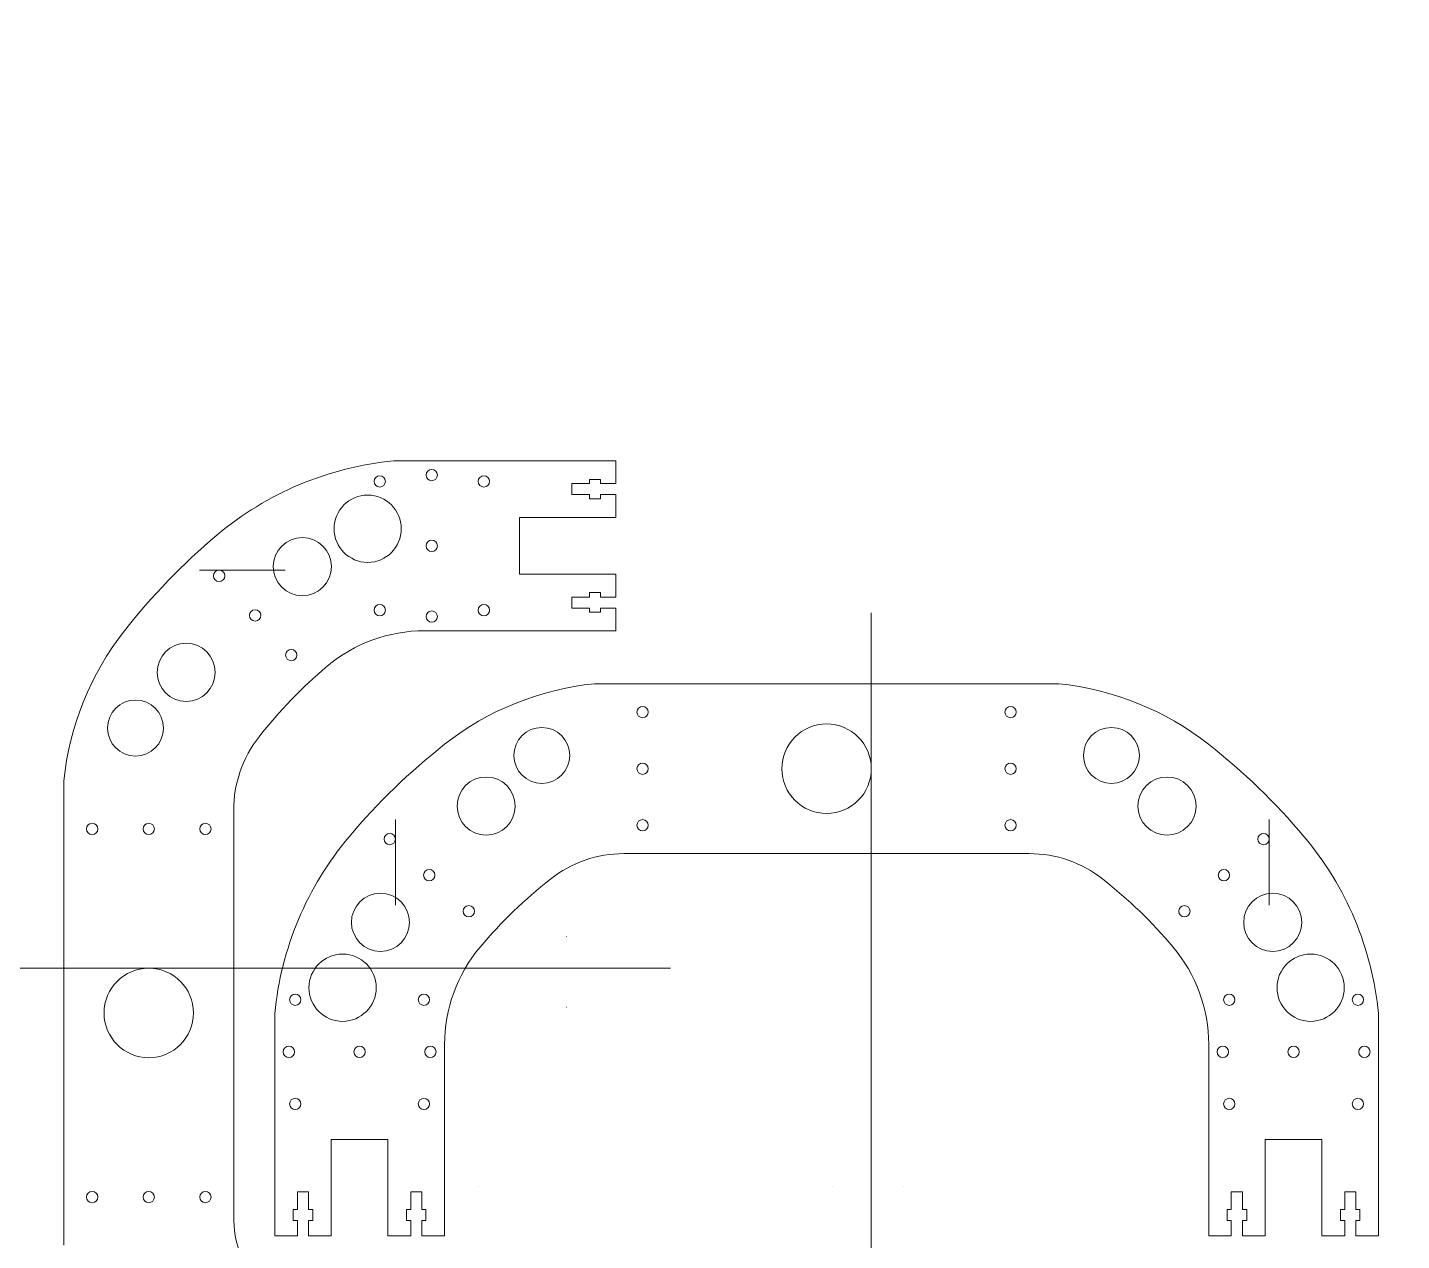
# Model space of a CAD drawing. Header units: millimetres. Extents: x -873 to 413, y -416 to 369.
# Drawn here: x -401.1 to 84.4, y -59.2 to 369.2 of the extents above; entities that cross this region are included whole.
import ezdxf

# ---------------------------------------------------------------- set-up
doc = ezdxf.new("R2010")
doc.units = ezdxf.units.MM
doc.header["$MEASUREMENT"] = 0
doc.layers.add('Layer 1', color=7, linetype='Continuous')

msp = doc.modelspace()

# ---------------------------------------------------------------- linework, layer by layer
at = {"layer": 'Layer 1', "color": 1, "lineweight": 9}
for points, knots in [([(-102.9632, 107.4648), (-102.9632, 116.1909), (-110.0371, 123.2648), (-118.7632, 123.2648), (-118.7632, 123.2648), (-127.4893, 123.2648), (-134.5632, 116.1909), (-134.5632, 107.4648), (-134.5632, 107.4648), (-134.5632, 98.7387), (-127.4893, 91.6648), (-118.7633, 91.6648), (-118.7633, 91.6648), (-110.0372, 91.6647), (-102.9632, 98.7386), (-102.9632, 107.4647), (-102.9632, 369.2477), (-102.9632, -416.1012), (-102.9632, 107.4648)], [0, 0, 0, 0, 0.2, 0.2, 0.2, 0.2, 0.4, 0.4, 0.4, 0.4, 0.6, 0.6, 0.6, 0.6, 1, 1, 1, 1.0001, 1.0001, 1.0001, 1.0001]), ([(-276.6754, 210.923), (-277.7799, 210.923), (-278.6754, 210.0276), (-278.6754, 208.923), (-278.6754, 208.923), (-278.6754, 207.8184), (-277.78, 206.923), (-276.6754, 206.923), (-276.6754, 206.923), (-275.5708, 206.923), (-274.6754, 207.8184), (-274.6754, 208.923), (-274.6754, 208.923), (-274.6754, 210.0276), (-275.5708, 210.923), (-276.6754, 210.923)], [0, 0, 0, 0, 0.2, 0.2, 0.2, 0.2, 0.4, 0.4, 0.4, 0.4, 0.6, 0.6, 0.6, 0.6, 1, 1, 1, 1]), ([(-258.2699, 213.1893), (-259.3745, 213.1893), (-260.2699, 212.2939), (-260.2699, 211.1893), (-260.2699, 211.1893), (-260.2699, 210.0847), (-259.3745, 209.1893), (-258.2699, 209.1893), (-258.2699, 209.1893), (-257.1653, 209.1893), (-256.2699, 210.0847), (-256.2699, 211.1893), (-256.2699, 211.1893), (-256.2699, 212.2939), (-257.1653, 213.1893), (-258.2699, 213.1893)], [0, 0, 0, 0, 0.2, 0.2, 0.2, 0.2, 0.4, 0.4, 0.4, 0.4, 0.6, 0.6, 0.6, 0.6, 1, 1, 1, 1]), ([(-239.8644, 210.923), (-240.969, 210.923), (-241.8644, 210.0276), (-241.8644, 208.923), (-241.8644, 208.923), (-241.8644, 207.8184), (-240.969, 206.923), (-239.8644, 206.923), (-239.8644, 206.923), (-238.7598, 206.923), (-237.8644, 207.8184), (-237.8644, 208.923), (-237.8644, 208.923), (-237.8644, 210.0276), (-238.7598, 210.923), (-239.8644, 210.923)], [0, 0, 0, 0, 0.2, 0.2, 0.2, 0.2, 0.4, 0.4, 0.4, 0.4, 0.6, 0.6, 0.6, 0.6, 1, 1, 1, 1]), ([(-280.9131, 204.0879), (-287.4722, 204.0879), (-292.7893, 198.7707), (-292.7893, 192.2117), (-292.7893, 192.2117), (-292.7893, 185.6527), (-287.4722, 180.3355), (-280.9132, 180.3355), (-280.9132, 180.3355), (-274.3541, 180.3355), (-269.037, 185.6526), (-269.037, 192.2117), (-269.037, 192.2117), (-269.0369, 198.7707), (-274.3541, 204.0879), (-280.9131, 204.0879)], [0, 0, 0, 0, 0.2, 0.2, 0.2, 0.2, 0.4, 0.4, 0.4, 0.4, 0.6, 0.6, 0.6, 0.6, 1, 1, 1, 1]), ([(-304.0037, 189.0972), (-309.6759, 189.0972), (-314.2741, 184.499), (-314.2741, 178.8268), (-314.2741, 178.8268), (-314.2741, 173.1546), (-309.676, 168.5564), (-304.0038, 168.5564), (-304.0038, 168.5564), (-298.3316, 168.5564), (-293.7334, 173.1546), (-293.7334, 178.8267), (-293.7334, 178.8267), (-293.7333, 184.4989), (-298.3315, 189.0971), (-304.0037, 189.0972)], [0, 0, 0, 0, 0.2, 0.2, 0.2, 0.2, 0.4, 0.4, 0.4, 0.4, 0.6, 0.6, 0.6, 0.6, 1, 1, 1, 1]), ([(-258.2699, 188.1893), (-259.3744, 188.1893), (-260.2699, 187.2939), (-260.2699, 186.1893), (-260.2699, 186.1893), (-260.2699, 185.0847), (-259.3745, 184.1893), (-258.2699, 184.1893), (-258.2699, 184.1893), (-257.1653, 184.1893), (-256.2699, 185.0847), (-256.2699, 186.1893), (-256.2699, 186.1893), (-256.2699, 187.2939), (-257.1653, 188.1893), (-258.2699, 188.1893)], [0, 0, 0, 0, 0.2, 0.2, 0.2, 0.2, 0.4, 0.4, 0.4, 0.4, 0.6, 0.6, 0.6, 0.6, 1, 1, 1, 1]), ([(-333.4109, 177.5738), (-334.5154, 177.5738), (-335.4109, 176.6784), (-335.4109, 175.5738), (-335.4109, 175.5738), (-335.4109, 174.4693), (-334.5154, 173.5738), (-333.4109, 173.5738), (-333.4109, 173.5738), (-332.3063, 173.5738), (-331.4109, 174.4693), (-331.4109, 175.5738), (-331.4109, 175.5738), (-331.4109, 176.6784), (-332.3063, 177.5738), (-333.4108, 177.5738), (-366.5458, 177.5738), (-267.1409, 177.5738), (-333.4109, 177.5738)], [0, 0, 0, 0, 0.2, 0.2, 0.2, 0.2, 0.4, 0.4, 0.4, 0.4, 0.6, 0.6, 0.6, 0.6, 1, 1, 1, 1.0001, 1.0001, 1.0001, 1.0001]), ([(-276.6754, 165.4556), (-277.7799, 165.4556), (-278.6754, 164.5602), (-278.6754, 163.4556), (-278.6754, 163.4556), (-278.6754, 162.351), (-277.78, 161.4556), (-276.6754, 161.4556), (-276.6754, 161.4556), (-275.5708, 161.4556), (-274.6754, 162.351), (-274.6754, 163.4556), (-274.6754, 163.4556), (-274.6754, 164.5602), (-275.5708, 165.4556), (-276.6754, 165.4556)], [0, 0, 0, 0, 0.2, 0.2, 0.2, 0.2, 0.4, 0.4, 0.4, 0.4, 0.6, 0.6, 0.6, 0.6, 1, 1, 1, 1]), ([(-239.8644, 165.4556), (-240.969, 165.4556), (-241.8644, 164.5602), (-241.8644, 163.4556), (-241.8644, 163.4556), (-241.8644, 162.351), (-240.969, 161.4556), (-239.8644, 161.4556), (-239.8644, 161.4556), (-238.7598, 161.4556), (-237.8644, 162.351), (-237.8644, 163.4556), (-237.8644, 163.4556), (-237.8644, 164.5602), (-238.7598, 165.4556), (-239.8644, 165.4556)], [0, 0, 0, 0, 0.2, 0.2, 0.2, 0.2, 0.4, 0.4, 0.4, 0.4, 0.6, 0.6, 0.6, 0.6, 1, 1, 1, 1]), ([(-320.6636, 163.59), (-321.7682, 163.59), (-322.6636, 162.6946), (-322.6636, 161.59), (-322.6636, 161.59), (-322.6636, 160.4855), (-321.7682, 159.59), (-320.6636, 159.59), (-320.6636, 159.59), (-319.5591, 159.59), (-318.6636, 160.4854), (-318.6636, 161.59), (-318.6636, 161.59), (-318.6636, 162.6946), (-319.559, 163.59), (-320.6636, 163.59)], [0, 0, 0, 0, 0.2, 0.2, 0.2, 0.2, 0.4, 0.4, 0.4, 0.4, 0.6, 0.6, 0.6, 0.6, 1, 1, 1, 1]), ([(-258.2699, 163.1893), (-259.3745, 163.1893), (-260.2699, 162.2939), (-260.2699, 161.1893), (-260.2699, 161.1893), (-260.2699, 160.0847), (-259.3745, 159.1893), (-258.2699, 159.1893), (-258.2699, 159.1893), (-257.1653, 159.1893), (-256.2699, 160.0847), (-256.2699, 161.1893), (-256.2699, 161.1893), (-256.2699, 162.2939), (-257.1653, 163.1893), (-258.2699, 163.1893)], [0, 0, 0, 0, 0.2, 0.2, 0.2, 0.2, 0.4, 0.4, 0.4, 0.4, 0.6, 0.6, 0.6, 0.6, 1, 1, 1, 1]), ([(-345.058, 151.7535), (-350.7302, 151.7535), (-355.3284, 147.1553), (-355.3284, 141.4832), (-355.3284, 141.4832), (-355.3284, 135.811), (-350.7302, 131.2128), (-345.058, 131.2128), (-345.058, 131.2128), (-339.3859, 131.2127), (-334.7876, 135.8109), (-334.7876, 141.4831), (-334.7876, 141.4831), (-334.7876, 147.1553), (-339.3858, 151.7535), (-345.058, 151.7535)], [0, 0, 0, 0, 0.2, 0.2, 0.2, 0.2, 0.4, 0.4, 0.4, 0.4, 0.6, 0.6, 0.6, 0.6, 1, 1, 1, 1]), ([(-307.9164, 149.6062), (-309.0209, 149.6062), (-309.9164, 148.7108), (-309.9164, 147.6062), (-309.9164, 147.6062), (-309.9164, 146.5016), (-309.0209, 145.6062), (-307.9164, 145.6062), (-307.9164, 145.6062), (-306.8118, 145.6062), (-305.9164, 146.5016), (-305.9164, 147.6062), (-305.9164, 147.6062), (-305.9164, 148.7108), (-306.8118, 149.6062), (-307.9164, 149.6062)], [0, 0, 0, 0, 0.2, 0.2, 0.2, 0.2, 0.4, 0.4, 0.4, 0.4, 0.6, 0.6, 0.6, 0.6, 1, 1, 1, 1]), ([(-362.9546, 131.6999), (-368.4116, 131.6999), (-372.8354, 127.2761), (-372.8354, 121.8191), (-372.8354, 121.8191), (-372.8354, 116.3621), (-368.4117, 111.9383), (-362.9546, 111.9383), (-362.9546, 111.9383), (-357.4976, 111.9383), (-353.0738, 116.3621), (-353.0738, 121.8191), (-353.0738, 121.8191), (-353.0738, 127.2761), (-357.4975, 131.6999), (-362.9546, 131.6999)], [0, 0, 0, 0, 0.2, 0.2, 0.2, 0.2, 0.4, 0.4, 0.4, 0.4, 0.6, 0.6, 0.6, 0.6, 1, 1, 1, 1]), ([(-181.7632, 127.4648), (-181.7632, 128.5693), (-182.6586, 129.4648), (-183.7632, 129.4648), (-183.7632, 129.4648), (-184.8678, 129.4648), (-185.7632, 128.5694), (-185.7632, 127.4648), (-185.7632, 127.4648), (-185.7632, 126.3602), (-184.8678, 125.4648), (-183.7632, 125.4648), (-183.7632, 125.4648), (-182.6586, 125.4648), (-181.7632, 126.3602), (-181.7632, 127.4648)], [0, 0, 0, 0, 0.2, 0.2, 0.2, 0.2, 0.4, 0.4, 0.4, 0.4, 0.6, 0.6, 0.6, 0.6, 1, 1, 1, 1]), ([(-51.7632, 127.4648), (-51.7632, 128.5693), (-52.6586, 129.4648), (-53.7632, 129.4648), (-53.7632, 129.4648), (-54.8678, 129.4648), (-55.7632, 128.5694), (-55.7632, 127.4648), (-55.7632, 127.4648), (-55.7632, 126.3602), (-54.8678, 125.4648), (-53.7632, 125.4648), (-53.7632, 125.4648), (-52.6586, 125.4648), (-51.7632, 126.3602), (-51.7632, 127.4648)], [0, 0, 0, 0, 0.2, 0.2, 0.2, 0.2, 0.4, 0.4, 0.4, 0.4, 0.6, 0.6, 0.6, 0.6, 1, 1, 1, 1]), ([(-209.5122, 112.1495), (-209.5122, 117.6065), (-213.936, 122.0303), (-219.393, 122.0303), (-219.393, 122.0303), (-224.85, 122.0303), (-229.2738, 117.6066), (-229.2738, 112.1495), (-229.2738, 112.1495), (-229.2738, 106.6925), (-224.8501, 102.2687), (-219.393, 102.2687), (-219.393, 102.2687), (-213.936, 102.2687), (-209.5122, 106.6924), (-209.5122, 112.1495)], [0, 0, 0, 0, 0.2, 0.2, 0.2, 0.2, 0.4, 0.4, 0.4, 0.4, 0.6, 0.6, 0.6, 0.6, 1, 1, 1, 1]), ([(-8.2526, 112.1495), (-8.2526, 117.6065), (-12.6764, 122.0303), (-18.1334, 122.0303), (-18.1334, 122.0303), (-23.5904, 122.0303), (-28.0142, 117.6066), (-28.0142, 112.1495), (-28.0142, 112.1495), (-28.0142, 106.6925), (-23.5904, 102.2687), (-18.1334, 102.2687), (-18.1334, 102.2687), (-12.6764, 102.2687), (-8.2526, 106.6924), (-8.2526, 112.1495)], [0, 0, 0, 0, 0.2, 0.2, 0.2, 0.2, 0.4, 0.4, 0.4, 0.4, 0.6, 0.6, 0.6, 0.6, 1, 1, 1, 1]), ([(-271.1477, 82.6058), (-271.1477, 83.7103), (-272.0432, 84.6058), (-273.1477, 84.6058), (-273.1477, 84.6058), (-274.2523, 84.6058), (-275.1477, 83.7103), (-275.1477, 82.6058), (-275.1477, 82.6058), (-275.1477, 81.5012), (-274.2523, 80.6058), (-273.1477, 80.6058), (-273.1477, 80.6058), (-272.0432, 80.6058), (-271.1477, 81.5012), (-271.1477, 82.6057), (-271.1477, 115.7407), (-271.1477, 16.3358), (-271.1477, 82.6058)], [0, 0, 0, 0, 0.2, 0.2, 0.2, 0.2, 0.4, 0.4, 0.4, 0.4, 0.6, 0.6, 0.6, 0.6, 1, 1, 1, 1.0001, 1.0001, 1.0001, 1.0001]), ([(37.6213, 82.6058), (37.6213, 83.7103), (36.7259, 84.6058), (35.6213, 84.6058), (35.6213, 84.6058), (34.5168, 84.6058), (33.6213, 83.7103), (33.6213, 82.6058), (33.6213, 82.6058), (33.6213, 81.5012), (34.5168, 80.6058), (35.6213, 80.6058), (35.6213, 80.6058), (36.7259, 80.6058), (37.6213, 81.5012), (37.6213, 82.6057), (37.6213, 115.7407), (37.6213, 16.3358), (37.6213, 82.6058)], [0, 0, 0, 0, 0.2, 0.2, 0.2, 0.2, 0.4, 0.4, 0.4, 0.4, 0.6, 0.6, 0.6, 0.6, 1, 1, 1, 1.0001, 1.0001, 1.0001, 1.0001]), ([(-181.7632, 107.4648), (-181.7632, 108.5693), (-182.6586, 109.4648), (-183.7632, 109.4648), (-183.7632, 109.4648), (-184.8678, 109.4648), (-185.7632, 108.5694), (-185.7632, 107.4648), (-185.7632, 107.4648), (-185.7632, 106.3602), (-184.8678, 105.4648), (-183.7632, 105.4648), (-183.7632, 105.4648), (-182.6586, 105.4648), (-181.7632, 106.3602), (-181.7632, 107.4648)], [0, 0, 0, 0, 0.2, 0.2, 0.2, 0.2, 0.4, 0.4, 0.4, 0.4, 0.6, 0.6, 0.6, 0.6, 1, 1, 1, 1]), ([(-51.7632, 107.4648), (-51.7632, 108.5693), (-52.6586, 109.4648), (-53.7632, 109.4648), (-53.7632, 109.4648), (-54.8678, 109.4648), (-55.7632, 108.5694), (-55.7632, 107.4648), (-55.7632, 107.4648), (-55.7632, 106.3602), (-54.8678, 105.4648), (-53.7632, 105.4648), (-53.7632, 105.4648), (-52.6586, 105.4648), (-51.7632, 106.3602), (-51.7632, 107.4648)], [0, 0, 0, 0, 0.2, 0.2, 0.2, 0.2, 0.4, 0.4, 0.4, 0.4, 0.6, 0.6, 0.6, 0.6, 1, 1, 1, 1]), ([(-228.7866, 94.2529), (-228.7866, 99.9251), (-233.3848, 104.5233), (-239.057, 104.5233), (-239.057, 104.5233), (-244.7292, 104.5233), (-249.3274, 99.9251), (-249.3274, 94.2529), (-249.3274, 94.2529), (-249.3274, 88.5808), (-244.7292, 83.9825), (-239.0571, 83.9825), (-239.0571, 83.9825), (-233.3849, 83.9825), (-228.7867, 88.5807), (-228.7866, 94.2529)], [0, 0, 0, 0, 0.2, 0.2, 0.2, 0.2, 0.4, 0.4, 0.4, 0.4, 0.6, 0.6, 0.6, 0.6, 1, 1, 1, 1]), ([(11.801, 94.2529), (11.801, 99.9251), (7.2028, 104.5233), (1.5307, 104.5233), (1.5307, 104.5233), (-4.1415, 104.5233), (-8.7397, 99.9251), (-8.7397, 94.2529), (-8.7397, 94.2529), (-8.7398, 88.5808), (-4.1416, 83.9825), (1.5306, 83.9825), (1.5306, 83.9825), (7.2028, 83.9825), (11.801, 88.5807), (11.801, 94.2529)], [0, 0, 0, 0, 0.2, 0.2, 0.2, 0.2, 0.4, 0.4, 0.4, 0.4, 0.6, 0.6, 0.6, 0.6, 1, 1, 1, 1]), ([(-378.2699, 88.1893), (-379.3744, 88.1893), (-380.2699, 87.2939), (-380.2699, 86.1893), (-380.2699, 86.1893), (-380.2699, 85.0847), (-379.3745, 84.1893), (-378.2699, 84.1893), (-378.2699, 84.1893), (-377.1653, 84.1893), (-376.2699, 85.0847), (-376.2699, 86.1893), (-376.2699, 86.1893), (-376.2699, 87.2939), (-377.1653, 88.1893), (-378.2699, 88.1893)], [0, 0, 0, 0, 0.2, 0.2, 0.2, 0.2, 0.4, 0.4, 0.4, 0.4, 0.6, 0.6, 0.6, 0.6, 1, 1, 1, 1]), ([(-358.2699, 88.1893), (-359.3744, 88.1893), (-360.2699, 87.2939), (-360.2699, 86.1893), (-360.2699, 86.1893), (-360.2699, 85.0847), (-359.3745, 84.1893), (-358.2699, 84.1893), (-358.2699, 84.1893), (-357.1653, 84.1893), (-356.2699, 85.0847), (-356.2699, 86.1893), (-356.2699, 86.1893), (-356.2699, 87.2939), (-357.1653, 88.1893), (-358.2699, 88.1893)], [0, 0, 0, 0, 0.2, 0.2, 0.2, 0.2, 0.4, 0.4, 0.4, 0.4, 0.6, 0.6, 0.6, 0.6, 1, 1, 1, 1]), ([(-338.2699, 88.1893), (-339.3744, 88.1893), (-340.2699, 87.2939), (-340.2699, 86.1893), (-340.2699, 86.1893), (-340.2699, 85.0847), (-339.3745, 84.1893), (-338.2699, 84.1893), (-338.2699, 84.1893), (-337.1653, 84.1893), (-336.2699, 85.0847), (-336.2699, 86.1893), (-336.2699, 86.1893), (-336.2699, 87.2939), (-337.1653, 88.1893), (-338.2699, 88.1893)], [0, 0, 0, 0, 0.2, 0.2, 0.2, 0.2, 0.4, 0.4, 0.4, 0.4, 0.6, 0.6, 0.6, 0.6, 1, 1, 1, 1]), ([(-181.7632, 87.4648), (-181.7632, 88.5693), (-182.6586, 89.4648), (-183.7632, 89.4648), (-183.7632, 89.4648), (-184.8678, 89.4648), (-185.7632, 88.5694), (-185.7632, 87.4648), (-185.7632, 87.4648), (-185.7632, 86.3602), (-184.8678, 85.4648), (-183.7632, 85.4648), (-183.7632, 85.4648), (-182.6586, 85.4648), (-181.7632, 86.3602), (-181.7632, 87.4648)], [0, 0, 0, 0, 0.2, 0.2, 0.2, 0.2, 0.4, 0.4, 0.4, 0.4, 0.6, 0.6, 0.6, 0.6, 1, 1, 1, 1]), ([(-51.7632, 87.4648), (-51.7632, 88.5693), (-52.6586, 89.4648), (-53.7632, 89.4648), (-53.7632, 89.4648), (-54.8678, 89.4648), (-55.7632, 88.5694), (-55.7632, 87.4648), (-55.7632, 87.4648), (-55.7632, 86.3602), (-54.8678, 85.4648), (-53.7632, 85.4648), (-53.7632, 85.4648), (-52.6586, 85.4648), (-51.7632, 86.3602), (-51.7632, 87.4648)], [0, 0, 0, 0, 0.2, 0.2, 0.2, 0.2, 0.4, 0.4, 0.4, 0.4, 0.6, 0.6, 0.6, 0.6, 1, 1, 1, 1]), ([(-257.1639, 69.8585), (-257.1639, 70.9631), (-258.0593, 71.8585), (-259.1639, 71.8585), (-259.1639, 71.8585), (-260.2685, 71.8585), (-261.1639, 70.9631), (-261.1639, 69.8585), (-261.1639, 69.8585), (-261.1639, 68.754), (-260.2685, 67.8585), (-259.1639, 67.8585), (-259.1639, 67.8585), (-258.0593, 67.8585), (-257.1639, 68.7539), (-257.1639, 69.8585)], [0, 0, 0, 0, 0.2, 0.2, 0.2, 0.2, 0.4, 0.4, 0.4, 0.4, 0.6, 0.6, 0.6, 0.6, 1, 1, 1, 1]), ([(23.6375, 69.8585), (23.6375, 70.9631), (22.7421, 71.8585), (21.6375, 71.8585), (21.6375, 71.8585), (20.533, 71.8585), (19.6375, 70.9631), (19.6375, 69.8585), (19.6375, 69.8585), (19.6375, 68.754), (20.5329, 67.8585), (21.6375, 67.8585), (21.6375, 67.8585), (22.7421, 67.8585), (23.6375, 68.7539), (23.6375, 69.8585)], [0, 0, 0, 0, 0.2, 0.2, 0.2, 0.2, 0.4, 0.4, 0.4, 0.4, 0.6, 0.6, 0.6, 0.6, 1, 1, 1, 1]), ([(-266.1303, 53.1986), (-266.1303, 58.8708), (-270.7285, 63.469), (-276.4007, 63.469), (-276.4007, 63.469), (-282.0728, 63.469), (-286.671, 58.8709), (-286.6711, 53.1987), (-286.6711, 53.1987), (-286.6711, 47.5265), (-282.0729, 42.9283), (-276.4007, 42.9283), (-276.4007, 42.9283), (-270.7285, 42.9282), (-266.1303, 47.5264), (-266.1303, 53.1986)], [0, 0, 0, 0, 0.2, 0.2, 0.2, 0.2, 0.4, 0.4, 0.4, 0.4, 0.6, 0.6, 0.6, 0.6, 1, 1, 1, 1]), ([(49.1447, 53.1986), (49.1447, 58.8708), (44.5465, 63.469), (38.8743, 63.469), (38.8743, 63.469), (33.2021, 63.469), (28.6039, 58.8709), (28.6039, 53.1987), (28.6039, 53.1987), (28.6039, 47.5265), (33.2021, 42.9283), (38.8742, 42.9283), (38.8742, 42.9283), (44.5464, 42.9282), (49.1446, 47.5264), (49.1447, 53.1986)], [0, 0, 0, 0, 0.2, 0.2, 0.2, 0.2, 0.4, 0.4, 0.4, 0.4, 0.6, 0.6, 0.6, 0.6, 1, 1, 1, 1]), ([(-243.1801, 57.1113), (-243.1801, 58.2158), (-244.0755, 59.1113), (-245.1801, 59.1113), (-245.1801, 59.1113), (-246.2846, 59.1113), (-247.1801, 58.2158), (-247.1801, 57.1113), (-247.1801, 57.1113), (-247.1801, 56.0067), (-246.2847, 55.1113), (-245.1801, 55.1113), (-245.1801, 55.1113), (-244.0755, 55.1113), (-243.1801, 56.0067), (-243.1801, 57.1113)], [0, 0, 0, 0, 0.2, 0.2, 0.2, 0.2, 0.4, 0.4, 0.4, 0.4, 0.6, 0.6, 0.6, 0.6, 1, 1, 1, 1]), ([(9.6537, 57.1113), (9.6537, 58.2158), (8.7583, 59.1113), (7.6537, 59.1113), (7.6537, 59.1113), (6.5491, 59.1113), (5.6537, 58.2158), (5.6537, 57.1113), (5.6537, 57.1113), (5.6537, 56.0067), (6.5491, 55.1113), (7.6537, 55.1113), (7.6537, 55.1113), (8.7583, 55.1113), (9.6537, 56.0067), (9.6537, 57.1113)], [0, 0, 0, 0, 0.2, 0.2, 0.2, 0.2, 0.4, 0.4, 0.4, 0.4, 0.6, 0.6, 0.6, 0.6, 1, 1, 1, 1]), ([(-277.9094, 30.108), (-277.9094, 36.6671), (-283.2265, 41.9842), (-289.7856, 41.9842), (-289.7856, 41.9842), (-296.3446, 41.9842), (-301.6618, 36.6671), (-301.6618, 30.1081), (-301.6618, 30.1081), (-301.6618, 23.549), (-296.3447, 18.2319), (-289.7856, 18.2319), (-289.7856, 18.2319), (-283.2266, 18.2318), (-277.9094, 23.549), (-277.9094, 30.108)], [0, 0, 0, 0, 0.2, 0.2, 0.2, 0.2, 0.4, 0.4, 0.4, 0.4, 0.6, 0.6, 0.6, 0.6, 1, 1, 1, 1]), ([(64.1354, 30.108), (64.1354, 36.6671), (58.8182, 41.9842), (52.2592, 41.9842), (52.2592, 41.9842), (45.7002, 41.9842), (40.383, 36.6671), (40.383, 30.1081), (40.383, 30.1081), (40.383, 23.549), (45.7001, 18.2319), (52.2592, 18.2319), (52.2592, 18.2319), (58.8182, 18.2318), (64.1354, 23.549), (64.1354, 30.108)], [0, 0, 0, 0, 0.2, 0.2, 0.2, 0.2, 0.4, 0.4, 0.4, 0.4, 0.6, 0.6, 0.6, 0.6, 1, 1, 1, 1]), ([(-358.2699, 36.9893), (-366.996, 36.9893), (-374.0699, 29.9154), (-374.0699, 21.1893), (-374.0699, 21.1893), (-374.0699, 12.4632), (-366.996, 5.3893), (-358.2699, 5.3893), (-358.2699, 5.3893), (-349.5438, 5.3893), (-342.4699, 12.4632), (-342.4699, 21.1892), (-342.4699, 21.1892), (-342.4698, 29.9153), (-349.5437, 36.9893), (-358.2698, 36.9893), (-620.0528, 36.9893), (165.2961, 36.9893), (-358.2699, 36.9893)], [0, 0, 0, 0, 0.2, 0.2, 0.2, 0.2, 0.4, 0.4, 0.4, 0.4, 0.6, 0.6, 0.6, 0.6, 1, 1, 1, 1.0001, 1.0001, 1.0001, 1.0001]), ([(-304.4969, 25.8703), (-304.4969, 26.9748), (-305.3923, 27.8703), (-306.4969, 27.8703), (-306.4969, 27.8703), (-307.6015, 27.8703), (-308.4969, 26.9749), (-308.4969, 25.8703), (-308.4969, 25.8703), (-308.4969, 24.7657), (-307.6015, 23.8703), (-306.4969, 23.8703), (-306.4969, 23.8703), (-305.3923, 23.8703), (-304.4969, 24.7657), (-304.4969, 25.8703)], [0, 0, 0, 0, 0.2, 0.2, 0.2, 0.2, 0.4, 0.4, 0.4, 0.4, 0.6, 0.6, 0.6, 0.6, 1, 1, 1, 1]), ([(-259.0295, 25.8703), (-259.0295, 26.9748), (-259.9249, 27.8703), (-261.0295, 27.8703), (-261.0295, 27.8703), (-262.1341, 27.8703), (-263.0295, 26.9749), (-263.0295, 25.8703), (-263.0295, 25.8703), (-263.0295, 24.7657), (-262.1341, 23.8703), (-261.0295, 23.8703), (-261.0295, 23.8703), (-259.9249, 23.8703), (-259.0295, 24.7657), (-259.0295, 25.8703)], [0, 0, 0, 0, 0.2, 0.2, 0.2, 0.2, 0.4, 0.4, 0.4, 0.4, 0.6, 0.6, 0.6, 0.6, 1, 1, 1, 1]), ([(25.5031, 25.8703), (25.5031, 26.9748), (24.6077, 27.8703), (23.5031, 27.8703), (23.5031, 27.8703), (22.3985, 27.8703), (21.5031, 26.9749), (21.5031, 25.8703), (21.5031, 25.8703), (21.5031, 24.7657), (22.3985, 23.8703), (23.5031, 23.8703), (23.5031, 23.8703), (24.6077, 23.8703), (25.5031, 24.7657), (25.5031, 25.8703)], [0, 0, 0, 0, 0.2, 0.2, 0.2, 0.2, 0.4, 0.4, 0.4, 0.4, 0.6, 0.6, 0.6, 0.6, 1, 1, 1, 1]), ([(70.9705, 25.8703), (70.9705, 26.9748), (70.0751, 27.8703), (68.9705, 27.8703), (68.9705, 27.8703), (67.8659, 27.8703), (66.9705, 26.9749), (66.9705, 25.8703), (66.9705, 25.8703), (66.9705, 24.7657), (67.8659, 23.8703), (68.9705, 23.8703), (68.9705, 23.8703), (70.0751, 23.8703), (70.9705, 24.7657), (70.9705, 25.8703)], [0, 0, 0, 0, 0.2, 0.2, 0.2, 0.2, 0.4, 0.4, 0.4, 0.4, 0.6, 0.6, 0.6, 0.6, 1, 1, 1, 1]), ([(-306.7632, 7.4648), (-306.7632, 8.5694), (-307.6586, 9.4648), (-308.7632, 9.4648), (-308.7632, 9.4648), (-309.8678, 9.4648), (-310.7632, 8.5694), (-310.7632, 7.4648), (-310.7632, 7.4648), (-310.7632, 6.3602), (-309.8678, 5.4648), (-308.7632, 5.4648), (-308.7632, 5.4648), (-307.6586, 5.4648), (-306.7632, 6.3602), (-306.7632, 7.4648)], [0, 0, 0, 0, 0.2, 0.2, 0.2, 0.2, 0.4, 0.4, 0.4, 0.4, 0.6, 0.6, 0.6, 0.6, 1, 1, 1, 1]), ([(-281.7632, 7.4648), (-281.7632, 8.5693), (-282.6586, 9.4648), (-283.7632, 9.4648), (-283.7632, 9.4648), (-284.8678, 9.4648), (-285.7632, 8.5694), (-285.7632, 7.4648), (-285.7632, 7.4648), (-285.7632, 6.3602), (-284.8678, 5.4648), (-283.7632, 5.4648), (-283.7632, 5.4648), (-282.6586, 5.4648), (-281.7632, 6.3602), (-281.7632, 7.4648)], [0, 0, 0, 0, 0.2, 0.2, 0.2, 0.2, 0.4, 0.4, 0.4, 0.4, 0.6, 0.6, 0.6, 0.6, 1, 1, 1, 1]), ([(-256.7632, 7.4648), (-256.7632, 8.5694), (-257.6586, 9.4648), (-258.7632, 9.4648), (-258.7632, 9.4648), (-259.8678, 9.4648), (-260.7632, 8.5694), (-260.7632, 7.4648), (-260.7632, 7.4648), (-260.7632, 6.3602), (-259.8678, 5.4648), (-258.7632, 5.4648), (-258.7632, 5.4648), (-257.6586, 5.4648), (-256.7632, 6.3602), (-256.7632, 7.4648)], [0, 0, 0, 0, 0.2, 0.2, 0.2, 0.2, 0.4, 0.4, 0.4, 0.4, 0.6, 0.6, 0.6, 0.6, 1, 1, 1, 1]), ([(23.2368, 7.4648), (23.2368, 8.5694), (22.3414, 9.4648), (21.2368, 9.4648), (21.2368, 9.4648), (20.1322, 9.4648), (19.2368, 8.5694), (19.2368, 7.4648), (19.2368, 7.4648), (19.2368, 6.3602), (20.1322, 5.4648), (21.2368, 5.4648), (21.2368, 5.4648), (22.3414, 5.4648), (23.2368, 6.3602), (23.2368, 7.4648)], [0, 0, 0, 0, 0.2, 0.2, 0.2, 0.2, 0.4, 0.4, 0.4, 0.4, 0.6, 0.6, 0.6, 0.6, 1, 1, 1, 1]), ([(48.2368, 7.4648), (48.2368, 8.5693), (47.3414, 9.4648), (46.2368, 9.4648), (46.2368, 9.4648), (45.1322, 9.4648), (44.2368, 8.5694), (44.2368, 7.4648), (44.2368, 7.4648), (44.2368, 6.3602), (45.1322, 5.4648), (46.2368, 5.4648), (46.2368, 5.4648), (47.3414, 5.4648), (48.2368, 6.3602), (48.2368, 7.4648)], [0, 0, 0, 0, 0.2, 0.2, 0.2, 0.2, 0.4, 0.4, 0.4, 0.4, 0.6, 0.6, 0.6, 0.6, 1, 1, 1, 1]), ([(73.2368, 7.4648), (73.2368, 8.5694), (72.3414, 9.4648), (71.2368, 9.4648), (71.2368, 9.4648), (70.1322, 9.4648), (69.2368, 8.5694), (69.2368, 7.4648), (69.2368, 7.4648), (69.2368, 6.3602), (70.1322, 5.4648), (71.2368, 5.4648), (71.2368, 5.4648), (72.3414, 5.4648), (73.2368, 6.3602), (73.2368, 7.4648)], [0, 0, 0, 0, 0.2, 0.2, 0.2, 0.2, 0.4, 0.4, 0.4, 0.4, 0.6, 0.6, 0.6, 0.6, 1, 1, 1, 1]), ([(-304.4969, -10.9407), (-304.4969, -9.8361), (-305.3923, -8.9407), (-306.4969, -8.9407), (-306.4969, -8.9407), (-307.6015, -8.9407), (-308.4969, -9.8361), (-308.4969, -10.9407), (-308.4969, -10.9407), (-308.4969, -12.0453), (-307.6015, -12.9407), (-306.4969, -12.9407), (-306.4969, -12.9407), (-305.3923, -12.9407), (-304.4969, -12.0453), (-304.4969, -10.9407)], [0, 0, 0, 0, 0.2, 0.2, 0.2, 0.2, 0.4, 0.4, 0.4, 0.4, 0.6, 0.6, 0.6, 0.6, 1, 1, 1, 1]), ([(-259.0295, -10.9407), (-259.0295, -9.8361), (-259.9249, -8.9407), (-261.0295, -8.9407), (-261.0295, -8.9407), (-262.1341, -8.9407), (-263.0295, -9.8361), (-263.0295, -10.9407), (-263.0295, -10.9407), (-263.0295, -12.0453), (-262.1341, -12.9407), (-261.0295, -12.9407), (-261.0295, -12.9407), (-259.9249, -12.9407), (-259.0295, -12.0453), (-259.0295, -10.9407)], [0, 0, 0, 0, 0.2, 0.2, 0.2, 0.2, 0.4, 0.4, 0.4, 0.4, 0.6, 0.6, 0.6, 0.6, 1, 1, 1, 1]), ([(25.5031, -10.9407), (25.5031, -9.8361), (24.6077, -8.9407), (23.5031, -8.9407), (23.5031, -8.9407), (22.3985, -8.9407), (21.5031, -9.8361), (21.5031, -10.9407), (21.5031, -10.9407), (21.5031, -12.0453), (22.3985, -12.9407), (23.5031, -12.9407), (23.5031, -12.9407), (24.6077, -12.9407), (25.5031, -12.0453), (25.5031, -10.9407)], [0, 0, 0, 0, 0.2, 0.2, 0.2, 0.2, 0.4, 0.4, 0.4, 0.4, 0.6, 0.6, 0.6, 0.6, 1, 1, 1, 1]), ([(70.9705, -10.9407), (70.9705, -9.8361), (70.0751, -8.9407), (68.9705, -8.9407), (68.9705, -8.9407), (67.8659, -8.9407), (66.9705, -9.8361), (66.9705, -10.9407), (66.9705, -10.9407), (66.9705, -12.0453), (67.8659, -12.9407), (68.9705, -12.9407), (68.9705, -12.9407), (70.0751, -12.9407), (70.9705, -12.0453), (70.9705, -10.9407)], [0, 0, 0, 0, 0.2, 0.2, 0.2, 0.2, 0.4, 0.4, 0.4, 0.4, 0.6, 0.6, 0.6, 0.6, 1, 1, 1, 1]), ([(-378.2699, -41.8107), (-379.3744, -41.8107), (-380.2699, -42.7061), (-380.2699, -43.8107), (-380.2699, -43.8107), (-380.2699, -44.9153), (-379.3745, -45.8107), (-378.2699, -45.8107), (-378.2699, -45.8107), (-377.1653, -45.8107), (-376.2699, -44.9153), (-376.2699, -43.8107), (-376.2699, -43.8107), (-376.2699, -42.7061), (-377.1653, -41.8107), (-378.2699, -41.8107)], [0, 0, 0, 0, 0.2, 0.2, 0.2, 0.2, 0.4, 0.4, 0.4, 0.4, 0.6, 0.6, 0.6, 0.6, 1, 1, 1, 1]), ([(-358.2699, -41.8107), (-359.3744, -41.8107), (-360.2699, -42.7061), (-360.2699, -43.8107), (-360.2699, -43.8107), (-360.2699, -44.9153), (-359.3745, -45.8107), (-358.2699, -45.8107), (-358.2699, -45.8107), (-357.1653, -45.8107), (-356.2699, -44.9153), (-356.2699, -43.8107), (-356.2699, -43.8107), (-356.2699, -42.7061), (-357.1653, -41.8107), (-358.2699, -41.8107)], [0, 0, 0, 0, 0.2, 0.2, 0.2, 0.2, 0.4, 0.4, 0.4, 0.4, 0.6, 0.6, 0.6, 0.6, 1, 1, 1, 1]), ([(-338.2699, -41.8107), (-339.3744, -41.8107), (-340.2699, -42.7061), (-340.2699, -43.8107), (-340.2699, -43.8107), (-340.2699, -44.9153), (-339.3745, -45.8107), (-338.2699, -45.8107), (-338.2699, -45.8107), (-337.1653, -45.8107), (-336.2699, -44.9153), (-336.2699, -43.8107), (-336.2699, -43.8107), (-336.2699, -42.7061), (-337.1653, -41.8107), (-338.2699, -41.8107)], [0, 0, 0, 0, 0.2, 0.2, 0.2, 0.2, 0.4, 0.4, 0.4, 0.4, 0.6, 0.6, 0.6, 0.6, 1, 1, 1, 1])]:
    msp.add_open_spline(points, degree=3, knots=knots, dxfattribs=at)
for points in [[(-271.7571, 216.1893), (-294.7624, 213.9697), (-316.5501, 204.8117), (-334.2327, 189.9289)], [(-271.7571, 216.1893), (-271.7571, 216.1893), (-233.2699, 216.1893), (-233.2699, 216.1893)], [(-193.2699, 216.1893), (-193.2699, 216.1893), (-233.2699, 216.1893), (-233.2699, 216.1893)], [(-193.2699, 216.1893), (-193.2699, 216.1893), (-193.2699, 208.1893), (-193.2699, 208.1893)], [(-202.5843, 208.1893), (-202.5843, 208.1893), (-202.5843, 209.6393), (-202.5843, 209.6393)], [(-202.5843, 209.6393), (-202.5843, 209.6393), (-198.6843, 209.6393), (-198.6843, 209.6393)], [(-198.6843, 209.6393), (-198.6843, 209.6393), (-198.6843, 208.1893), (-198.6843, 208.1893)], [(-205.2699, 208.1893), (-205.2699, 208.1893), (-208.7949, 208.1893), (-208.7949, 208.1893)], [(-208.7949, 208.1893), (-208.7949, 208.1893), (-208.7949, 204.2893), (-208.7949, 204.2893)], [(-208.7949, 204.2893), (-208.7949, 204.2893), (-205.2699, 204.2893), (-205.2699, 204.2893)], [(-205.2699, 208.1893), (-205.2699, 208.1893), (-202.5843, 208.1893), (-202.5843, 208.1893)], [(-205.2699, 208.1893), (-205.2699, 208.1893), (-205.2699, 208.1893), (-205.2699, 208.1893)], [(-202.5843, 204.2893), (-202.5843, 204.2893), (-205.2699, 204.2893), (-205.2699, 204.2893)], [(-202.5843, 202.7393), (-202.5843, 202.7393), (-202.5843, 204.2893), (-202.5843, 204.2893)], [(-198.6843, 208.1893), (-198.6843, 208.1893), (-193.2699, 208.1893), (-193.2699, 208.1893)], [(-198.6843, 204.2893), (-198.6843, 204.2893), (-198.6843, 202.7393), (-198.6843, 202.7393)], [(-193.2699, 204.2893), (-193.2699, 204.2893), (-198.6843, 204.2893), (-198.6843, 204.2893)], [(-193.2699, 204.1893), (-193.2699, 204.1893), (-193.2699, 204.2893), (-193.2699, 204.2893)], [(-193.2699, 204.1893), (-193.2699, 204.1893), (-193.2699, 196.1893), (-193.2699, 196.1893)], [(-198.6843, 202.7393), (-198.6843, 202.7393), (-202.5843, 202.7393), (-202.5843, 202.7393)], [(-227.2701, 176.1893), (-227.2701, 176.1893), (-227.2701, 196.1893), (-227.2701, 196.1893)], [(-223.2699, 196.1893), (-223.2699, 196.1893), (-193.2699, 196.1893), (-193.2699, 196.1893)], [(-334.2327, 189.9289), (-346.2488, 179.8153), (-357.1941, 168.4939), (-366.8961, 156.143)], [(-193.2699, 176.1893), (-193.2699, 176.1893), (-223.2699, 176.1893), (-223.2699, 176.1893)], [(-193.2699, 176.1893), (-193.2699, 176.1893), (-193.2699, 168.0893), (-193.2699, 168.0893)], [(-208.7949, 164.1893), (-208.7949, 164.1893), (-208.7949, 168.0893), (-208.7949, 168.0893)], [(-208.7949, 168.0893), (-208.7949, 168.0893), (-205.2699, 168.0893), (-205.2699, 168.0893)], [(-202.5843, 168.0893), (-202.5843, 168.0893), (-205.2699, 168.0893), (-205.2699, 168.0893)], [(-202.5843, 169.6393), (-202.5843, 169.6393), (-202.5843, 168.0893), (-202.5843, 168.0893)], [(-198.6843, 169.6393), (-198.6843, 169.6393), (-202.5843, 169.6393), (-202.5843, 169.6393)], [(-198.6843, 168.0893), (-198.6843, 168.0893), (-198.6843, 169.6393), (-198.6843, 169.6393)], [(-193.2699, 168.0893), (-193.2699, 168.0893), (-198.6843, 168.0893), (-198.6843, 168.0893)], [(-205.2699, 164.1893), (-205.2699, 164.1893), (-208.7949, 164.1893), (-208.7949, 164.1893)], [(-205.2699, 164.1893), (-205.2699, 164.1893), (-202.5843, 164.1893), (-202.5843, 164.1893)], [(-205.2699, 164.1893), (-205.2699, 164.1893), (-202.5843, 164.1893), (-202.5843, 164.1893)], [(-202.5843, 164.1893), (-202.5843, 164.1893), (-202.5843, 162.7393), (-202.5843, 162.7393)], [(-202.5843, 164.1893), (-202.5843, 164.1893), (-202.5843, 162.7393), (-202.5843, 162.7393)], [(-202.5843, 162.7393), (-202.5843, 162.7393), (-198.6843, 162.7393), (-198.6843, 162.7393)], [(-202.5843, 162.7393), (-202.5843, 162.7393), (-198.6843, 162.7393), (-198.6843, 162.7393)], [(-198.6843, 162.7393), (-198.6843, 162.7393), (-198.6843, 164.1893), (-198.6843, 164.1893)], [(-198.6843, 162.7393), (-198.6843, 162.7393), (-198.6843, 164.1893), (-198.6843, 164.1893)], [(-198.6843, 164.1893), (-198.6843, 164.1893), (-193.2699, 164.1893), (-193.2699, 164.1893)], [(-193.2699, 156.1893), (-193.2699, 156.1893), (-193.2699, 164.1893), (-193.2699, 164.1893)], [(-366.8961, 156.143), (-378.8914, 140.8727), (-386.3035, 122.5099), (-388.2699, 103.1914)], [(-260.8064, 156.1893), (-273.412, 156.1893), (-285.6127, 151.7382), (-295.257, 143.621)], [(-233.2699, 156.1893), (-233.2699, 156.1893), (-260.8064, 156.1893), (-260.8064, 156.1893)], [(-233.2699, 156.1893), (-233.2699, 156.1893), (-193.2699, 156.1893), (-193.2699, 156.1893)], [(-295.257, 143.621), (-304.1013, 136.1771), (-312.1573, 127.8442), (-319.2982, 118.7536)], [(-200.7653, 137.4648), (-220.0838, 135.4984), (-238.4466, 128.0863), (-253.7169, 116.091)], [(-200.7653, 137.4648), (-200.7653, 137.4648), (-36.7611, 137.4648), (-36.7611, 137.4648)], [(16.1905, 116.091), (0.9202, 128.0863), (-17.4426, 135.4984), (-36.7611, 137.4648)], [(-319.2982, 118.7536), (-325.1105, 111.3545), (-328.2699, 102.2179), (-328.2699, 92.8089)], [(-253.7169, 116.091), (-266.0678, 106.389), (-277.3892, 95.4437), (-287.5028, 83.4276)], [(49.9764, 83.4276), (39.8628, 95.4437), (28.5414, 106.389), (16.1905, 116.091)], [(-388.2699, -60.8128), (-388.2699, -60.8128), (-388.2699, 103.1914), (-388.2699, 103.1914)], [(-328.2699, 92.8089), (-328.2699, 92.8089), (-328.2699, -50.4303), (-328.2699, -50.4303)], [(-287.5028, 83.4276), (-302.3855, 65.745), (-311.5436, 43.9573), (-313.7632, 20.952)], [(76.2368, 20.952), (74.0172, 43.9573), (64.8592, 65.745), (49.9764, 83.4276)], [(-190.3828, 77.4648), (-199.7918, 77.4648), (-208.9283, 74.3054), (-216.3275, 68.4931)], [(-47.1436, 77.4648), (-47.1436, 77.4648), (-190.3828, 77.4648), (-190.3828, 77.4648)], [(-21.1989, 68.4931), (-28.598, 74.3054), (-37.7346, 77.4648), (-47.1436, 77.4648)], [(-216.3275, 68.4931), (-225.4181, 61.3522), (-233.751, 53.2962), (-241.1949, 44.4519)], [(3.6685, 44.4519), (-3.7754, 53.2962), (-12.1083, 61.3522), (-21.1989, 68.4931)], [(-241.1949, 44.4519), (-249.3121, 34.8076), (-253.7632, 22.6069), (-253.7632, 10.0013)], [(-210.5999, 48.208), (-210.6037, 48.208), (-210.6075, 48.208), (-210.6113, 48.208)], [(16.2368, 10.0013), (16.2368, 22.6069), (11.7857, 34.8076), (3.6685, 44.4519)], [(-313.7632, 20.952), (-313.7632, 20.952), (-313.7632, -17.5352), (-313.7632, -17.5352)], [(-210.6009, 23.208), (-210.6009, 23.208), (-210.6132, 23.208), (-210.6132, 23.208)], [(76.2368, 20.952), (76.2368, 20.952), (76.2368, -17.5352), (76.2368, -17.5352)], [(-253.7632, -17.5352), (-253.7632, -17.5352), (-253.7632, 10.0013), (-253.7632, 10.0013)], [(16.2368, -17.5352), (16.2368, -17.5352), (16.2368, 10.0013), (16.2368, 10.0013)], [(-313.7632, -57.5352), (-313.7632, -57.5352), (-313.7632, -17.5352), (-313.7632, -17.5352)], [(-253.7632, -17.5352), (-253.7632, -17.5352), (-253.7632, -57.5352), (-253.7632, -57.5352)], [(16.2368, -17.5352), (16.2368, -17.5352), (16.2368, -57.5352), (16.2368, -57.5352)], [(76.2368, -57.5352), (76.2368, -57.5352), (76.2368, -17.5352), (76.2368, -17.5352)], [(-273.7632, -23.535), (-273.7632, -23.535), (-293.7632, -23.535), (-293.7632, -23.535)], [(36.2368, -23.535), (36.2368, -23.535), (56.2368, -23.535), (56.2368, -23.535)], [(-293.7632, -27.5352), (-293.7632, -27.5352), (-293.7632, -57.5352), (-293.7632, -57.5352)], [(-273.7632, -57.5352), (-273.7632, -57.5352), (-273.7632, -27.5352), (-273.7632, -27.5352)], [(36.2368, -57.5352), (36.2368, -57.5352), (36.2368, -27.5352), (36.2368, -27.5352)], [(56.2368, -27.5352), (56.2368, -27.5352), (56.2368, -57.5352), (56.2368, -57.5352)], [(-305.7632, -45.5352), (-305.7632, -45.5352), (-305.7632, -42.0102), (-305.7632, -42.0102)], [(-305.7632, -42.0102), (-305.7632, -42.0102), (-301.8632, -42.0102), (-301.8632, -42.0102)], [(-301.8632, -42.0102), (-301.8632, -42.0102), (-301.8632, -45.5352), (-301.8632, -45.5352)], [(-265.6632, -42.0102), (-265.6632, -42.0102), (-265.6632, -45.5352), (-265.6632, -45.5352)], [(-261.7632, -42.0102), (-261.7632, -42.0102), (-265.6632, -42.0102), (-265.6632, -42.0102)], [(-261.7632, -45.5352), (-261.7632, -45.5352), (-261.7632, -42.0102), (-261.7632, -42.0102)], [(-241.7445, -40.1882), (-241.7445, -40.1918), (-241.7445, -40.1954), (-241.7445, -40.1989)], [(-116.7445, -40.2042), (-116.7445, -40.2042), (-116.7445, -40.1919), (-116.7445, -40.1919)], [(-91.7445, -40.2052), (-91.7445, -40.2014), (-91.7445, -40.1976), (-91.7445, -40.1938)], [(24.2368, -45.5352), (24.2368, -45.5352), (24.2368, -42.0102), (24.2368, -42.0102)], [(24.2368, -42.0102), (24.2368, -42.0102), (28.1368, -42.0102), (28.1368, -42.0102)], [(28.1368, -42.0102), (28.1368, -42.0102), (28.1368, -45.5352), (28.1368, -45.5352)], [(68.2368, -42.0102), (68.2368, -42.0102), (64.3368, -42.0102), (64.3368, -42.0102)], [(64.3368, -42.0102), (64.3368, -42.0102), (64.3368, -45.5352), (64.3368, -45.5352)], [(68.2368, -45.5352), (68.2368, -45.5352), (68.2368, -42.0102), (68.2368, -42.0102)], [(-305.7632, -48.2208), (-305.7632, -48.2208), (-307.2132, -48.2208), (-307.2132, -48.2208)], [(-307.2132, -48.2208), (-307.2132, -48.2208), (-307.2132, -52.1208), (-307.2132, -52.1208)], [(-305.7632, -45.5352), (-305.7632, -45.5352), (-305.7632, -48.2208), (-305.7632, -48.2208)], [(-301.8632, -48.2208), (-301.8632, -48.2208), (-301.8632, -45.5352), (-301.8632, -45.5352)], [(-300.3132, -48.2208), (-300.3132, -48.2208), (-301.8632, -48.2208), (-301.8632, -48.2208)], [(-300.3132, -52.1208), (-300.3132, -52.1208), (-300.3132, -48.2208), (-300.3132, -48.2208)], [(-267.2132, -48.2208), (-267.2132, -48.2208), (-265.6632, -48.2208), (-265.6632, -48.2208)], [(-267.2132, -52.1208), (-267.2132, -52.1208), (-267.2132, -48.2208), (-267.2132, -48.2208)], [(-265.6632, -48.2208), (-265.6632, -48.2208), (-265.6632, -45.5352), (-265.6632, -45.5352)], [(-261.7632, -45.5352), (-261.7632, -45.5352), (-261.7632, -48.2208), (-261.7632, -48.2208)], [(-261.7632, -48.2208), (-261.7632, -48.2208), (-260.3132, -48.2208), (-260.3132, -48.2208)], [(-260.3132, -48.2208), (-260.3132, -48.2208), (-260.3132, -52.1208), (-260.3132, -52.1208)], [(22.7868, -48.2208), (22.7868, -48.2208), (22.7868, -52.1208), (22.7868, -52.1208)], [(24.2368, -48.2208), (24.2368, -48.2208), (22.7868, -48.2208), (22.7868, -48.2208)], [(22.7868, -48.2208), (22.7868, -48.2208), (22.7868, -52.1208), (22.7868, -52.1208)], [(24.2368, -48.2208), (24.2368, -48.2208), (22.7868, -48.2208), (22.7868, -48.2208)], [(24.2368, -45.5352), (24.2368, -45.5352), (24.2368, -48.2208), (24.2368, -48.2208)], [(24.2368, -45.5352), (24.2368, -45.5352), (24.2368, -48.2208), (24.2368, -48.2208)], [(28.1368, -48.2208), (28.1368, -48.2208), (28.1368, -45.5352), (28.1368, -45.5352)], [(29.6868, -48.2208), (29.6868, -48.2208), (28.1368, -48.2208), (28.1368, -48.2208)], [(29.6868, -52.1208), (29.6868, -52.1208), (29.6868, -48.2208), (29.6868, -48.2208)], [(62.7868, -48.2208), (62.7868, -48.2208), (64.3368, -48.2208), (64.3368, -48.2208)], [(62.7868, -52.1208), (62.7868, -52.1208), (62.7868, -48.2208), (62.7868, -48.2208)], [(64.3368, -48.2208), (64.3368, -48.2208), (64.3368, -45.5352), (64.3368, -45.5352)], [(68.2368, -45.5352), (68.2368, -45.5352), (68.2368, -48.2208), (68.2368, -48.2208)], [(68.2368, -45.5352), (68.2368, -45.5352), (68.2368, -45.5352), (68.2368, -45.5352)], [(68.2368, -48.2208), (68.2368, -48.2208), (69.6868, -48.2208), (69.6868, -48.2208)], [(69.6868, -48.2208), (69.6868, -48.2208), (69.6868, -52.1208), (69.6868, -52.1208)], [(-328.2699, -50.4303), (-328.2699, -59.8393), (-325.1105, -68.9758), (-319.2982, -76.375)], [(-307.2132, -52.1208), (-307.2132, -52.1208), (-305.7632, -52.1208), (-305.7632, -52.1208)], [(-305.7632, -52.1208), (-305.7632, -52.1208), (-305.7632, -57.5352), (-305.7632, -57.5352)], [(-301.8632, -57.5352), (-301.8632, -57.5352), (-301.8632, -52.1208), (-301.8632, -52.1208)], [(-301.8632, -52.1208), (-301.8632, -52.1208), (-300.3132, -52.1208), (-300.3132, -52.1208)], [(-265.6632, -52.1208), (-265.6632, -52.1208), (-267.2132, -52.1208), (-267.2132, -52.1208)], [(-265.6632, -57.5352), (-265.6632, -57.5352), (-265.6632, -52.1208), (-265.6632, -52.1208)], [(-261.7632, -52.1208), (-261.7632, -52.1208), (-261.7632, -57.5352), (-261.7632, -57.5352)], [(-260.3132, -52.1208), (-260.3132, -52.1208), (-261.7632, -52.1208), (-261.7632, -52.1208)], [(22.7868, -52.1208), (22.7868, -52.1208), (24.2368, -52.1208), (24.2368, -52.1208)], [(22.7868, -52.1208), (22.7868, -52.1208), (24.2368, -52.1208), (24.2368, -52.1208)], [(24.2368, -52.1208), (24.2368, -52.1208), (24.2368, -57.5352), (24.2368, -57.5352)], [(28.1368, -52.1208), (28.1368, -52.1208), (29.6868, -52.1208), (29.6868, -52.1208)], [(28.1368, -57.5352), (28.1368, -57.5352), (28.1368, -52.1208), (28.1368, -52.1208)], [(64.3368, -52.1208), (64.3368, -52.1208), (62.7868, -52.1208), (62.7868, -52.1208)], [(64.3368, -57.5352), (64.3368, -57.5352), (64.3368, -52.1208), (64.3368, -52.1208)], [(68.2368, -52.1208), (68.2368, -52.1208), (68.2368, -57.5352), (68.2368, -57.5352)], [(69.6868, -52.1208), (69.6868, -52.1208), (68.2368, -52.1208), (68.2368, -52.1208)], [(-305.7632, -57.5352), (-305.7632, -57.5352), (-313.7632, -57.5352), (-313.7632, -57.5352)], [(-301.7632, -57.5352), (-301.7632, -57.5352), (-301.8632, -57.5352), (-301.8632, -57.5352)], [(-293.7632, -57.5352), (-293.7632, -57.5352), (-301.7632, -57.5352), (-301.7632, -57.5352)], [(-273.7632, -57.5352), (-273.7632, -57.5352), (-265.6632, -57.5352), (-265.6632, -57.5352)], [(-253.7632, -57.5352), (-253.7632, -57.5352), (-261.7632, -57.5352), (-261.7632, -57.5352)], [(16.2368, -57.5352), (16.2368, -57.5352), (24.2368, -57.5352), (24.2368, -57.5352)], [(36.2368, -57.5352), (36.2368, -57.5352), (28.1368, -57.5352), (28.1368, -57.5352)], [(64.2368, -57.5352), (64.2368, -57.5352), (56.2368, -57.5352), (56.2368, -57.5352)], [(64.2368, -57.5352), (64.2368, -57.5352), (64.3368, -57.5352), (64.3368, -57.5352)], [(76.2368, -57.5352), (76.2368, -57.5352), (68.2368, -57.5352), (68.2368, -57.5352)]]:
    msp.add_open_spline(points, degree=3, dxfattribs=at)
at = {"layer": 'Layer 1', "lineweight": 9}
for points in [[(-227.2701, 196.1893), (-227.2701, 196.1893), (-223.2699, 196.1893), (-223.2699, 196.1893)], [(-227.2701, 176.1893), (-227.2701, 176.1893), (-223.2699, 176.1893), (-223.2699, 176.1893)], [(-293.7632, -23.535), (-293.7632, -23.535), (-293.7632, -27.5352), (-293.7632, -27.5352)], [(-273.7632, -23.535), (-273.7632, -23.535), (-273.7632, -27.5352), (-273.7632, -27.5352)], [(36.2368, -23.535), (36.2368, -23.535), (36.2368, -27.5352), (36.2368, -27.5352)], [(56.2368, -23.535), (56.2368, -23.535), (56.2368, -27.5352), (56.2368, -27.5352)]]:
    msp.add_open_spline(points, degree=3, dxfattribs=at)

doc.saveas('drawing.dxf')
